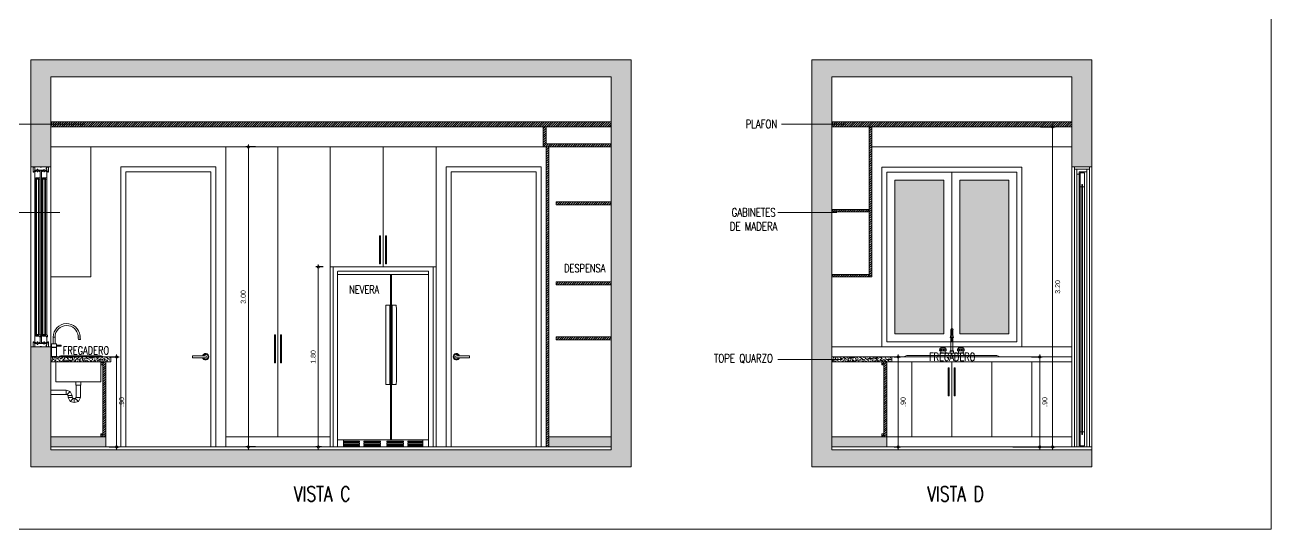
# Model space of a CAD drawing. Header units: metres. Extents: x 113 to 2416, y -346 to 476.
# Drawn here: x 265.68 to 278.13, y -149.89 to -144.85 of the extents above; entities that cross this region are included whole.
import ezdxf

# ---------------------------------------------------------------- set-up
doc = ezdxf.new("R2010")
doc.units = ezdxf.units.M
doc.header["$PDMODE"] = 34
doc.linetypes.add('0', pattern=[0])
doc.linetypes.add('CONTINU', pattern=[0])
doc.layers.get('0').update_dxf_attribs({"color": 250, "linetype": '0', "lineweight": 20})
doc.layers.get('Defpoints').update_dxf_attribs({"color": 6})
for name, color, linetype, lineweight in [('corte', 250, 'Continuous', 20), ('DIMENSIONES', 5, 'Continuous', 5), ('PLF 01', 252, 'Continuous', 9), ('SE-2', 252, 'Continuous', 9), ('SE-2-MADERA', 36, 'Continuous', 9), ('SE-3', 253, 'Continuous', 5), ('SE-4', 254, 'Continuous', 0), ('textos', 7, 'Continuous', 0)]:
    doc.layers.add(name, color=color, linetype=linetype, lineweight=lineweight)
doc.layers.add('RELLENO SECCION', color=8, linetype='Continuous', lineweight=0, transparency=0.4)
doc.styles.add('Arch-Dim', font='romans.shx', dxfattribs={"width": 0.75})
doc.styles.add('ESC25-2mm', font='arial.ttf', dxfattribs={"height": 0.05})
doc.dimstyles.new('DIMS25', dxfattribs={"dimtxt": 0.05, "dimasz": 0.05, "dimexe": 0.025, "dimexo": 0.025, "dimgap": 0.025, "dimtad": 2, "dimzin": 4, "dimdsep": 46, "dimtxsty": 'ESC25-2mm', "dimblk": 'DOTSMALL', "dimcen": 0.025, "dimdle": 0.025, "dimclrd": 256, "dimclre": 256, "dimclrt": 1, "dimadec": 0, "dimazin": 0, "dimtfac": 1, "dimtix": 1, "dimtmove": 2, "dimatfit": 3, "dimfxl": 1, "dimtolj": 1, "dimtzin": 0, "dimlwd": -1, "dimarcsym": 0})

# ---------------------------------------------------------------- blocks, each defined once
blk = doc.blocks.new('A$C2b2ba321')
at = {"layer": 'SE-2'}
for p, q in [((0, 1.756), (0.002, 1.757)), ((0, 1.754), (0, 1.756)), ((0, 1.726), (0, 1.754)), ((0.002, 1.757), (0.002, 1.757)), ((0.002, 1.757), (0.014, 1.757)), ((0.014, 1.757), (0.894, 1.757)), ((0.894, 1.757), (0.907, 1.757)), ((0.907, 1.757), (0.907, 1.756)), ((0.907, 1.756), (0.908, 1.756)), ((0.908, 1.756), (0.908, 1.756)), ((0.908, 1.756), (0.908, 1.754)), ((0.908, 1.754), (0.908, 1.754)), ((0.908, 1.754), (0.908, 1.726)), ((0, 0.07), (0, 1.726)), ((0, 1.726), (0, 1.726)), ((0.91, 1.726), (0, 1.726)), ((0.37, 0.07), (0.37, 1.726)), ((0.378, 0.07), (0.378, 1.726)), ((0.91, 1.726), (0.91, 0.07)), ((0.322, 1.406), (0.321, 1.389)), ((0.321, 1.389), (0.321, 0.671)), ((0.327, 1.417), (0.322, 1.414)), ((0.322, 1.414), (0.322, 1.406)), ((0.358, 1.417), (0.327, 1.417)), ((0.362, 1.414), (0.358, 1.417)), ((0.363, 1.406), (0.362, 1.414)), ((0.363, 1.389), (0.363, 1.406)), ((0.363, 1.371), (0.363, 1.389)), ((0.363, 1.128), (0.363, 1.371)), ((0.385, 1.406), (0.386, 1.414)), ((0.385, 1.389), (0.385, 1.406)), ((0.385, 1.371), (0.385, 1.389)), ((0.385, 1.128), (0.385, 1.371)), ((0.386, 1.414), (0.391, 1.417)), ((0.391, 1.417), (0.422, 1.417)), ((0.422, 1.417), (0.426, 1.414)), ((0.426, 1.414), (0.427, 1.406)), ((0.427, 1.406), (0.427, 1.389)), ((0.427, 1.389), (0.427, 0.853)), ((0.363, 1.094), (0.363, 1.128)), ((0.385, 1.094), (0.385, 1.128)), ((0.363, 1.058), (0.363, 1.094)), ((0.363, 1.022), (0.363, 1.058)), ((0.363, 0.985), (0.363, 1.022)), ((0.385, 1.058), (0.385, 1.094)), ((0.385, 1.022), (0.385, 1.058)), ((0.385, 0.985), (0.385, 1.022)), ((0.363, 0.949), (0.363, 0.985)), ((0.363, 0.916), (0.363, 0.949)), ((0.363, 0.671), (0.363, 0.916)), ((0.385, 0.949), (0.385, 0.985)), ((0.385, 0.916), (0.385, 0.949)), ((0.385, 0.671), (0.385, 0.916)), ((0.427, 0.853), (0.427, 0.824)), ((0.427, 0.824), (0.427, 0.797)), ((0.427, 0.797), (0.427, 0.77)), ((0.427, 0.77), (0.427, 0.744)), ((0.321, 0.671), (0.321, 0.653)), ((0.321, 0.653), (0.322, 0.636)), ((0.322, 0.636), (0.322, 0.628)), ((0.322, 0.628), (0.327, 0.625)), ((0.327, 0.625), (0.358, 0.625)), ((0.358, 0.625), (0.362, 0.628)), ((0.362, 0.628), (0.363, 0.636)), ((0.363, 0.653), (0.363, 0.671)), ((0.363, 0.636), (0.363, 0.653)), ((0.385, 0.653), (0.385, 0.671)), ((0.385, 0.636), (0.385, 0.653)), ((0.386, 0.628), (0.385, 0.636)), ((0.391, 0.625), (0.386, 0.628)), ((0.422, 0.625), (0.391, 0.625)), ((0.426, 0.628), (0.422, 0.625)), ((0.427, 0.636), (0.426, 0.628)), ((0.427, 0.744), (0.427, 0.695)), ((0.427, 0.695), (0.427, 0.671)), ((0.427, 0.671), (0.427, 0.653)), ((0.427, 0.653), (0.427, 0.636)), ((0.91, 0.07), (0, 0.07)), ((0, 0.059), (0, 0.07)), ((0, 0.037), (0, 0.059)), ((0, 0.026), (0, 0.037)), ((0, 0.014), (0, 0.026)), ((0, 0.002), (0, 0.014)), ((0, 0.001), (0, 0.002)), ((0, 0), (0, 0.001)), ((0.014, 0), (0, 0)), ((0.028, 0), (0.014, 0)), ((0.03, 0), (0.028, 0)), ((0.031, 0), (0.03, 0)), ((0.032, 0), (0.031, 0)), ((0.038, 0), (0.032, 0)), ((0.032, 0), (0.032, 0)), ((0.208, 0), (0.038, 0)), ((0.058, 0.07), (0.058, 0)), ((0.208, 0.059), (0.058, 0.059)), ((0.058, 0.059), (0.058, 0.048)), ((0.058, 0.048), (0.208, 0.048)), ((0.208, 0.037), (0.058, 0.037)), ((0.058, 0.037), (0.058, 0.026)), ((0.058, 0.026), (0.208, 0.026)), ((0.208, 0.014), (0.058, 0.014)), ((0.058, 0.014), (0.058, 0.003)), ((0.058, 0.003), (0.208, 0.003)), ((0.208, 0.048), (0.208, 0.059)), ((0.208, 0.026), (0.208, 0.037)), ((0.208, 0.003), (0.208, 0.014)), ((0.25, 0), (0.208, 0)), ((0.25, 0.059), (0.25, 0.048)), ((0.415, 0.059), (0.25, 0.059)), ((0.25, 0.048), (0.415, 0.048)), ((0.415, 0.037), (0.25, 0.037)), ((0.25, 0.037), (0.25, 0.026)), ((0.25, 0.026), (0.415, 0.026)), ((0.415, 0.014), (0.25, 0.014)), ((0.25, 0.014), (0.25, 0.003)), ((0.25, 0.003), (0.415, 0.003)), ((0.415, 0), (0.25, 0)), ((0.415, 0.048), (0.415, 0.059)), ((0.415, 0.026), (0.415, 0.037)), ((0.415, 0.003), (0.415, 0.014)), ((0.478, 0), (0.415, 0)), ((0.647, 0.059), (0.478, 0.059)), ((0.478, 0.059), (0.478, 0.048)), ((0.478, 0.048), (0.647, 0.048)), ((0.647, 0.037), (0.478, 0.037)), ((0.478, 0.037), (0.478, 0.026)), ((0.478, 0.026), (0.647, 0.026)), ((0.647, 0.014), (0.478, 0.014)), ((0.478, 0.014), (0.478, 0.003)), ((0.478, 0.003), (0.647, 0.003)), ((0.647, 0), (0.478, 0)), ((0.647, 0.048), (0.647, 0.059)), ((0.647, 0.026), (0.647, 0.037)), ((0.647, 0.003), (0.647, 0.014)), ((0.689, 0), (0.647, 0)), ((0.689, 0.059), (0.689, 0.048)), ((0.849, 0.059), (0.689, 0.059)), ((0.689, 0.048), (0.849, 0.048)), ((0.689, 0.037), (0.689, 0.026)), ((0.849, 0.037), (0.689, 0.037)), ((0.689, 0.026), (0.849, 0.026)), ((0.689, 0.014), (0.689, 0.003)), ((0.849, 0.014), (0.689, 0.014)), ((0.689, 0.003), (0.849, 0.003)), ((0.867, 0), (0.689, 0)), ((0.849, 0), (0.849, 0.07)), ((0.875, 0), (0.867, 0)), ((0.877, 0), (0.875, 0)), ((0.879, 0), (0.877, 0)), ((0.881, 0), (0.879, 0)), ((0.894, 0), (0.881, 0)), ((0.905, 0), (0.894, 0)), ((0.908, 0.001), (0.905, 0)), ((0.905, 0), (0.905, 0)), ((0.908, 0.07), (0.908, 0.059)), ((0.908, 0.059), (0.908, 0.037)), ((0.908, 0.037), (0.908, 0.026)), ((0.908, 0.026), (0.908, 0.014)), ((0.908, 0.014), (0.908, 0.003)), ((0.908, 0.003), (0.908, 0.001))]:
    blk.add_line(p, q, dxfattribs=at)
blk = doc.blocks.new('SE2')
at = {"layer": 'SE-2', "linetype": 'Continuous'}
for p, q in [((390.8, 125.3), (390.2, 118.8)), ((398.4, 118.1), (390.2, 118.8)), ((399, 124.5), (390.8, 125.3)), ((391.8, 133.3), (391.1, 125.2)), ((399.4, 132.7), (391.8, 133.3)), ((398.4, 118.1), (399, 124.5)), ((398.7, 124.6), (399.4, 132.7)), ((486.2, 101.3), (506.2, 101.3)), ((486.2, 101.3), (486.2, 96.4)), ((492.4, 128.6), (500, 128.6)), ((492.4, 128.6), (492.4, 101.3)), ((500, 101.3), (500, 128.6)), ((506.2, 93.4), (506.2, 101.3)), ((467.4, 91.4), (467.4, 96.4)), ((486.2, 96.4), (467.4, 96.4)), ((467.4, 91.4), (486.2, 91.4)), ((485.5, 50.7), (484, 50.7)), ((484, 50.7), (484, 48.4)), ((485.5, 50.7), (486.9, 50.7)), ((485.5, 50.7), (485.5, 48.4)), ((486.1, 85.8), (506.4, 85.8)), ((486.1, 85.8), (486.1, 50.7)), ((486.2, 91.4), (486.2, 87.7)), ((486.2, 87.7), (506.2, 87.7)), ((486.9, 50.7), (505.5, 50.7)), ((486.9, 50.7), (486.9, 48.4)), ((505.5, 50.7), (506.9, 50.7)), ((505.5, 50.7), (505.5, 48.4)), ((506.2, 87.7), (506.2, 91.5)), ((506.4, 50.7), (506.4, 85.8)), ((506.9, 50.7), (508.5, 50.7)), ((506.9, 50.7), (506.9, 48.4)), ((508.5, 48.4), (508.5, 50.7)), ((485.5, 48.4), (484, 48.4)), ((485.5, 48.4), (486.9, 48.4)), ((486.9, 48.4), (505.5, 48.4)), ((486.9, 48), (505.6, 48)), ((505.5, 48.4), (506.9, 48.4)), ((506.9, 48.4), (508.5, 48.4))]:
    blk.add_line(p, q, dxfattribs=at)
for centre, radius, start, end in [((445.8, 128.6), 54.2, 0, 175), ((445.8, 128.6), 46.6, 90, 175), ((445.8, 128.6), 46.6, 0, 90), ((476.5, 93.9), 10, 345.3097, 14.6903), ((496.2, 85), 8.33, 160.41, 173.9142), ((496.3, 85), 8.33, 6.0858, 19.59), ((516.2, 92.4), 10, 174.5248, 185.4752), ((486.9, 48.6), 0.523, 192.903, 270), ((505.6, 48.6), 0.523, 270, 347.097)]:
    blk.add_arc(centre, radius, start, end, dxfattribs=at)
blk = doc.blocks.new('Fenton Door Base02')
blk.add_lwpolyline([(24, 0), (10, 0), (10, 6), (7, 6), (7, 0), (1, 0), (0, 1), (0, 82), (1, 84), (9, 86), (10, 86), (11, 86), (11, 68), (34, 68), (50, 66), (50, 58), (54, 57), (54, 1), (52, 0), (47, 0), (47, 6), (44, 6), (44, 0), (30, 0), (30, 10), (24, 10)], close=True)
blk = doc.blocks.new('Fenton Door Jamb03')
blk.add_lwpolyline([(84, 1), (86, 9), (86, 10), (86, 11), (68, 11), (68, 52), (67, 54), (1, 54), (0, 52), (0, 47), (6, 47), (6, 44), (0, 44), (0, 30), (10, 30), (10, 24), (0, 24), (0, 10), (6, 10), (6, 7), (0, 7), (0, 1), (1, 0), (82, 0)], close=True)
blk = doc.blocks.new('Fenton Bead')
at = {"color": 7}
blk.add_lwpolyline([(2, 12, -0.341999), (0, 11), (0, 11), (0, 1), (1, 0), (18, 0), (18, 0), (15, 13, 0.339454), (13, 14), (4, 14, 0.341999)], format="xyb", close=True, dxfattribs=at)
blk = doc.blocks.new('Fenton Door Drip')
at = {"ltscale": 20}
blk.add_lwpolyline([(19, -9), (19, -22, -0.414138), (17, -24), (15, -24, -0.414214), (14, -22), (14, -17), (0, -15), (0, 0), (15, -4, -0.339454)], format="xyb", close=True, dxfattribs=at)
blk = doc.blocks.new('Fenton Casing Head')
blk.add_lwpolyline([(54, 34), (54, 30), (66, 30), (66, 34), (118, 34), (120, 33), (120, 26), (114, 26), (114, 14), (120, 14), (120, 2), (118, 0), (102, 0), (102, 4), (83, 4), (83, 0), (30, 0), (30, 10), (24, 10), (24, 0), (2, 0), (0, 2), (0, 33), (2, 34), (54, 34)])
blk = doc.blocks.new('Fenton Casing Head Strip')
blk.add_lwpolyline([(16, 16), (0, 19), (0, 12), (-4, 12), (-4, 0), (0, 0), (0, -15), (4, -15), (11, -30, 0.802585), (17, -28), (17, 15)], format="xyb", close=True)
blk = doc.blocks.new('_DotSmall')
at = {"color": 0, "linetype": 'ByBlock', "lineweight": 13, "const_width": 0.5}
blk.add_lwpolyline([(-0.0625, 0, 1), (0.0625, 0, 1)], format="xyb", close=True, dxfattribs=at)
blk = doc.blocks.new('*D539')
at = {"layer": 'Defpoints', "color": 0, "transparency": 16777216}
for p in [(268.006, -146.068, 0), (267.911, -149.068), (268.006, -149.068)]:
    blk.add_point(p, dxfattribs=at)
at = {"layer": 'DIMENSIONES', "transparency": 16777216}
blk.add_line((267.911, -146.043), (267.911, -149.093), dxfattribs=at)
at = {"layer": 'DIMENSIONES', "lineweight": -2, "transparency": 16777216}
for p, q in [((267.981, -146.068), (267.886, -146.068)), ((267.981, -149.068), (267.886, -149.068))]:
    blk.add_line(p, q, dxfattribs=at)
at = {"layer": 'DIMENSIONES', "transparency": 16777216, "xscale": 0.05, "yscale": 0.05, "zscale": 0.05}
for p, rotation in [((267.911, -146.068), 90), ((267.911, -149.068), 270)]:
    blk.add_blockref('_DotSmall', p, dxfattribs=dict(at, rotation=rotation))
at = {"layer": 'DIMENSIONES', "color": 5, "lineweight": 13, "transparency": 16777216, "insert": (267.86, -147.568), "char_height": 0.05, "attachment_point": 5, "rotation": 90, "style": 'ESC25-2mm'}
blk.add_mtext('\\A1;3.00', dxfattribs=at)
blk = doc.blocks.new('*D536')
at = {"layer": 'Defpoints', "color": 0, "transparency": 16777216}
for p in [(268.684, -147.268), (268.61, -149.068), (268.666, -149.068)]:
    blk.add_point(p, dxfattribs=at)
at = {"layer": 'DIMENSIONES', "lineweight": -2, "transparency": 16777216}
for p, q in [((268.659, -147.268), (268.585, -147.268)), ((268.641, -149.068), (268.585, -149.068))]:
    blk.add_line(p, q, dxfattribs=at)
at = {"layer": 'DIMENSIONES', "transparency": 16777216}
blk.add_line((268.61, -147.243), (268.61, -149.093), dxfattribs=at)
at = {"layer": 'DIMENSIONES', "transparency": 16777216, "xscale": 0.05, "yscale": 0.05, "zscale": 0.05}
for p, rotation in [((268.61, -147.268), 90), ((268.61, -149.068), 270)]:
    blk.add_blockref('_DotSmall', p, dxfattribs=dict(at, rotation=rotation))
at = {"layer": 'DIMENSIONES', "color": 5, "lineweight": 13, "transparency": 16777216, "insert": (268.56, -148.168), "char_height": 0.05, "attachment_point": 5, "rotation": 90, "style": 'ESC25-2mm'}
blk.add_mtext('\\A1;1.80', dxfattribs=at)
blk = doc.blocks.new('*D540')
at = {"layer": 'Defpoints', "color": 0, "transparency": 16777216}
for p in [(275.712, -148.168, 0), (275.524, -149.068, 0), (275.819, -149.068, 0)]:
    blk.add_point(p, dxfattribs=at)
at = {"layer": 'DIMENSIONES', "lineweight": -2, "transparency": 16777216}
for p, q in [((275.737, -148.168, 0), (275.844, -148.168, 0)), ((275.549, -149.068, 0), (275.844, -149.068, 0))]:
    blk.add_line(p, q, dxfattribs=at)
at = {"layer": 'DIMENSIONES', "transparency": 16777216}
blk.add_line((275.819, -148.143, 0), (275.819, -149.093, 0), dxfattribs=at)
at = {"layer": 'DIMENSIONES', "transparency": 16777216, "xscale": 0.05, "yscale": 0.05, "zscale": 0.05}
for p, rotation in [((275.819, -148.168, 0), 90), ((275.819, -149.068, 0), 270)]:
    blk.add_blockref('_DotSmall', p, dxfattribs=dict(at, rotation=rotation))
at = {"layer": 'DIMENSIONES', "color": 5, "lineweight": 13, "transparency": 16777216, "insert": (275.869, -148.618, 0), "char_height": 0.05, "attachment_point": 5, "rotation": 90, "style": 'ESC25-2mm'}
blk.add_mtext('\\A1;.90', dxfattribs=at)
blk = doc.blocks.new('*D541')
at = {"layer": 'Defpoints', "color": 0, "transparency": 16777216}
for p in [(275.801, -145.868, 0), (275.698, -149.068, 0), (275.947, -149.068, 0)]:
    blk.add_point(p, dxfattribs=at)
at = {"layer": 'DIMENSIONES', "lineweight": -2, "transparency": 16777216}
for p, q in [((275.826, -145.868, 0), (275.972, -145.868, 0)), ((275.723, -149.068, 0), (275.972, -149.068, 0))]:
    blk.add_line(p, q, dxfattribs=at)
at = {"layer": 'DIMENSIONES', "transparency": 16777216}
blk.add_line((275.947, -145.843, 0), (275.947, -149.093, 0), dxfattribs=at)
at = {"layer": 'DIMENSIONES', "transparency": 16777216, "xscale": 0.05, "yscale": 0.05, "zscale": 0.05}
for p, rotation in [((275.947, -145.868, 0), 90), ((275.947, -149.068, 0), 270)]:
    blk.add_blockref('_DotSmall', p, dxfattribs=dict(at, rotation=rotation))
at = {"layer": 'DIMENSIONES', "color": 5, "lineweight": 13, "transparency": 16777216, "insert": (275.998, -147.468, 0), "char_height": 0.05, "attachment_point": 5, "rotation": 90, "style": 'ESC25-2mm'}
blk.add_mtext('\\A1;3.20', dxfattribs=at)
blk = doc.blocks.new('*D548')
at = {"layer": 'Defpoints', "color": 0, "transparency": 16777216}
for p in [(266.494, -148.168), (266.494, -149.068), (266.594, -149.068)]:
    blk.add_point(p, dxfattribs=at)
at = {"layer": 'DIMENSIONES', "lineweight": -2, "transparency": 16777216}
for p, q in [((266.519, -148.168), (266.619, -148.168)), ((266.519, -149.068), (266.619, -149.068))]:
    blk.add_line(p, q, dxfattribs=at)
at = {"layer": 'DIMENSIONES', "transparency": 16777216}
blk.add_line((266.594, -148.143), (266.594, -149.093), dxfattribs=at)
at = {"layer": 'DIMENSIONES', "transparency": 16777216, "xscale": 0.05, "yscale": 0.05, "zscale": 0.05}
for p, rotation in [((266.594, -148.168), 90), ((266.594, -149.068), 270)]:
    blk.add_blockref('_DotSmall', p, dxfattribs=dict(at, rotation=rotation))
at = {"layer": 'DIMENSIONES', "color": 5, "lineweight": 13, "transparency": 16777216, "insert": (266.645, -148.618), "char_height": 0.05, "attachment_point": 5, "rotation": 90, "style": 'ESC25-2mm'}
blk.add_mtext('\\A1;.90', dxfattribs=at)
blk = doc.blocks.new('*D549')
at = {"layer": 'Defpoints', "color": 0, "transparency": 16777216}
for p in [(274.34, -148.168, 0), (274.34, -149.068, 0), (274.404, -149.068, 0)]:
    blk.add_point(p, dxfattribs=at)
at = {"layer": 'DIMENSIONES', "lineweight": -2, "transparency": 16777216}
for p, q in [((274.365, -148.168, 0), (274.429, -148.168, 0)), ((274.365, -149.068, 0), (274.429, -149.068, 0))]:
    blk.add_line(p, q, dxfattribs=at)
at = {"layer": 'DIMENSIONES', "transparency": 16777216}
blk.add_line((274.404, -148.143, 0), (274.404, -149.093, 0), dxfattribs=at)
at = {"layer": 'DIMENSIONES', "transparency": 16777216, "xscale": 0.05, "yscale": 0.05, "zscale": 0.05}
for p, rotation in [((274.404, -148.168, 0), 90), ((274.404, -149.068, 0), 270)]:
    blk.add_blockref('_DotSmall', p, dxfattribs=dict(at, rotation=rotation))
at = {"layer": 'DIMENSIONES', "color": 5, "lineweight": 13, "transparency": 16777216, "insert": (274.454, -148.618, 0), "char_height": 0.05, "attachment_point": 5, "rotation": 90, "style": 'ESC25-2mm'}
blk.add_mtext('\\A1;.90', dxfattribs=at)

msp = doc.modelspace()

# ---------------------------------------------------------------- hatches: boundary and pattern name
at = {"layer": 'PLF 01'}
h = msp.add_hatch(dxfattribs=at)
h.set_pattern_fill('LINE', color=256, scale=0.005, angle=45)
h.set_pattern_definition([(45, (-310.451376, -216.725643), (-0.01122532015, 0.01122532015), [])])
h.paths.add_polyline_path([(271.537, -145.818), (271.537, -145.868), (265.937, -145.868), (265.937, -145.818)])
h = msp.add_hatch(dxfattribs=at)
h.set_pattern_fill('LINE', color=256, scale=0.005, angle=45)
h.set_pattern_definition([(45, (-302.648404, -216.725643), (-0.01122532015, 0.01122532015), [])])
h.paths.add_polyline_path([(276.14, -145.818), (276.14, -145.868), (273.74, -145.868), (273.74, -145.818)])
h = msp.add_hatch(dxfattribs=at)
h.set_pattern_fill('ANSI31,_O', color=256, scale=0.005)
h.set_pattern_definition([(45, (-135.495536, -132.346964), (-0.01122532015, 0.01122532015), [])])
h.paths.add_polyline_path([(270.987, -146.618), (271.537, -146.618), (271.537, -146.648), (270.987, -146.648)])
h.paths.add_polyline_path([(270.987, -147.418), (271.537, -147.418), (271.537, -147.448), (270.987, -147.448)])
h.paths.add_polyline_path([(270.987, -147.968), (271.537, -147.968), (271.537, -147.998), (270.987, -147.998)])
at = {"layer": 'RELLENO SECCION', "linetype": 'CONTINU', "transparency": 33554483}
h = msp.add_hatch(color=256, dxfattribs=at)
h.dxf.hatch_style = 1
h.paths.add_polyline_path([(265.937, -148.068), (265.737, -148.068), (265.737, -149.269), (271.737, -149.269), (271.737, -145.198), (265.737, -145.198), (265.737, -146.268), (265.937, -146.268), (265.937, -145.368), (271.537, -145.368), (271.537, -149.098), (269.113, -149.098), (265.937, -149.098)])
h = msp.add_hatch(color=256, dxfattribs=at)
h.dxf.hatch_style = 1
h.paths.add_polyline_path([(273.74, -146.268), (273.54, -146.268), (273.54, -149.269), (276.34, -149.269), (276.34, -145.198), (273.54, -145.198), (273.54, -146.268), (273.74, -146.268), (273.74, -145.368), (276.14, -145.368), (276.14, -146.268), (276.34, -146.268), (276.34, -149.098), (273.716, -149.098), (273.74, -149.098)])
h = msp.add_hatch(color=256, dxfattribs=at)
h.dxf.hatch_style = 1
h.paths.add_polyline_path([(266.487, -148.968), (265.937, -148.968), (265.937, -149.068), (266.487, -149.068)])
h = msp.add_hatch(color=256, dxfattribs=at)
h.dxf.hatch_style = 1
h.paths.add_polyline_path([(270.912, -148.968), (271.537, -148.968), (271.537, -149.068), (270.912, -149.068)])
h = msp.add_hatch(color=256, dxfattribs=at)
h.dxf.hatch_style = 1
h.paths.add_polyline_path([(274.29, -148.968), (273.74, -148.968), (273.74, -149.068), (274.29, -149.068)])
at = {"layer": 'SE-2'}
h = msp.add_hatch(dxfattribs=at)
h.set_pattern_fill('ANSI31,_O', color=256, scale=0.005)
h.set_pattern_definition([(45, (-53.865119, -133.514229), (-0.01122532015, 0.01122532015), [])])
h.paths.add_polyline_path([(270.857, -145.868), (270.887, -145.868), (270.887, -146.038), (271.537, -146.038), (271.537, -146.068), (270.887, -146.068), (270.857, -146.068)])
h = msp.add_hatch(dxfattribs=at)
h.set_pattern_fill('ANSI31,_O', color=256, scale=0.005)
h.set_pattern_definition([(45, (274.012199, -146.618096), (-0.01122532, 0.01122532), [])])
h.paths.add_polyline_path([(273.74, -146.693), (274.115, -146.693), (274.115, -146.718), (273.74, -146.718)])
h.paths.add_polyline_path([(273.74, -147.343), (274.115, -147.343), (274.115, -147.368), (273.74, -147.368)])
h.paths.add_polyline_path([(274.14, -145.868), (274.115, -145.868), (274.115, -147.368), (274.14, -147.368)])
h = msp.add_hatch(dxfattribs=at)
h.set_pattern_fill('ANSI31,_O', color=256, scale=0.005)
h.set_pattern_definition([(45, (266.284962, -146.818096), (-0.01122532, 0.01122532), [])])
h.paths.add_polyline_path([(270.887, -146.068), (270.912, -146.068), (270.912, -149.068), (270.887, -149.068)])
at = {"layer": 'SE-2', "transparency": 33554600}
h = msp.add_hatch(dxfattribs=at)
h.set_pattern_fill('AR-SAND', color=256, scale=0.0005)
h.set_pattern_definition([(37.5, (1565.399759, 4.829174), (-0.00080001565, 0.02447066187), [0, -0.019304, 0, -0.02159, 0, -0.0206375]), (7.5, (1565.39976, 4.829174), (0.02247616416, 0.035841255), [0, -0.010414, 0, -0.017399, 0, -0.0066675]), (327.5, (1565.384138, 4.829174), (0.0395496185, 7.185923e-05), [0, -0.00635, 0, -0.02286, 0, -0.029845]), (317.5, (1565.384138, 4.829174), (0.0381778226, 0.0111464662), [0, -0.003175, 0, -0.014986, 0, -0.017145])])
h.paths.add_polyline_path([(266.537, -148.168), (265.937, -148.168), (265.937, -148.218), (266.537, -148.218)])
h = msp.add_hatch(dxfattribs=at)
h.set_pattern_fill('AR-SAND', color=256, scale=0.0005)
h.set_pattern_definition([(37.5, (1570.002731, 4.829174), (-0.00080001565, 0.02447066187), [0, -0.019304, 0, -0.02159, 0, -0.0206375]), (7.5, (1570.00273, 4.829174), (0.02247616416, 0.035841255), [0, -0.010414, 0, -0.017399, 0, -0.0066675]), (327.5, (1569.98711, 4.829174), (0.0395496185, 7.185923e-05), [0, -0.00635, 0, -0.02286, 0, -0.029845]), (317.5, (1569.98711, 4.829174), (0.0381778226, 0.0111464662), [0, -0.003175, 0, -0.014986, 0, -0.017145])])
h.paths.add_polyline_path([(274.34, -148.168), (273.74, -148.168), (273.74, -148.218), (274.34, -148.218)])
at = {"layer": 'SE-2'}
h = msp.add_hatch(dxfattribs=at)
h.set_pattern_fill('ANSI31,_O', color=256, scale=0.005)
h.set_pattern_definition([(45, (-143.398306, -140.285965), (-0.01122532015, 0.01122532015), [])])
h.paths.add_polyline_path([(266.437, -148.248), (266.457, -148.248), (266.457, -148.218), (266.437, -148.218)])
h.paths.add_polyline_path([(266.457, -148.218), (266.487, -148.218), (266.487, -148.968), (266.457, -148.968)])
h.paths.add_polyline_path([(266.437, -148.938), (266.457, -148.938), (266.457, -148.968), (266.437, -148.968)])
h = msp.add_hatch(dxfattribs=at)
h.set_pattern_fill('ANSI31,_O', color=256, scale=0.005)
h.set_pattern_definition([(45, (-138.795334, -140.285965), (-0.01122532015, 0.01122532015), [])])
h.paths.add_polyline_path([(274.24, -148.248), (274.26, -148.248), (274.26, -148.218), (274.24, -148.218)])
h.paths.add_polyline_path([(274.26, -148.218), (274.29, -148.218), (274.29, -148.968), (274.26, -148.968)])
h.paths.add_polyline_path([(274.24, -148.938), (274.26, -148.938), (274.26, -148.968), (274.24, -148.968)])
at = {"layer": 'SE-3', "transparency": 33554572}
h = msp.add_hatch(color=256, dxfattribs=at)
h.dxf.hatch_style = 1
h.set_gradient(color1=(202, 249, 252), color2=(229, 255, 255), tint=1, name='CYLINDER')
h.paths.add_polyline_path([(275.51, -146.399), (275.02, -146.399), (275.02, -147.938), (275.51, -147.938)])
h.paths.add_polyline_path([(274.37, -146.399), (274.86, -146.399), (274.86, -147.938), (274.37, -147.938)])

# ---------------------------------------------------------------- linework, layer by layer
at = {"layer": 'corte'}
for p, q in [((265.737, -146.268), (265.737, -145.198)), ((265.737, -145.198), (271.737, -145.198)), ((271.737, -145.198), (271.737, -149.268)), ((273.54, -145.198, 0), (273.54, -149.268, 0)), ((273.54, -145.198, 0), (276.34, -145.198, 0)), ((276.34, -145.198, 0), (276.34, -146.268, 0)), ((271.537, -145.368), (265.937, -145.368)), ((265.937, -145.368), (265.937, -146.268)), ((271.537, -149.098), (271.537, -145.368)), ((276.14, -145.368, 0), (273.74, -145.368, 0)), ((273.74, -145.368, 0), (273.74, -149.098, 0)), ((276.14, -146.268, 0), (276.14, -145.368, 0)), ((271.537, -145.818), (271.537, -145.868)), ((276.14, -145.818, 0), (276.14, -145.868, 0)), ((265.937, -146.268), (265.737, -146.268)), ((276.14, -146.268, 0), (276.34, -146.268, 0)), ((265.737, -148.068), (265.737, -149.268)), ((265.737, -148.068), (265.937, -148.068)), ((265.937, -148.068), (265.937, -149.098)), ((265.937, -149.068), (271.537, -149.068)), ((265.937, -149.098), (271.537, -149.098)), ((273.74, -149.068, 0), (276.34, -149.068, 0)), ((273.74, -149.098, 0), (276.34, -149.098, 0)), ((276.34, -149.068, 0), (276.34, -149.268, 0)), ((265.737, -149.268), (271.737, -149.268)), ((273.54, -149.268, 0), (276.34, -149.268, 0))]:
    msp.add_line(p, q, dxfattribs=at)
at = {"layer": 'Defpoints', "lineweight": 13}
msp.add_lwpolyline([(259.364, -136.293), (278.13, -136.293), (278.13, -149.889), (259.364, -149.889)], close=True, dxfattribs=at)
at = {"layer": 'PLF 01'}
for p, q in [((271.537, -145.818), (265.937, -145.818)), ((271.537, -145.868), (265.937, -145.868)), ((270.857, -146.068), (270.857, -145.868)), ((270.887, -146.038), (270.887, -145.868)), ((276.14, -145.818, 0), (273.74, -145.818, 0)), ((276.14, -145.868, 0), (273.74, -145.868, 0)), ((271.537, -146.038), (270.887, -146.038)), ((271.537, -146.068), (270.857, -146.068))]:
    msp.add_line(p, q, dxfattribs=at)
for points in [[(271.537, -146.648), (270.987, -146.648), (270.987, -146.618), (271.537, -146.618)], [(271.537, -147.448), (270.987, -147.448), (270.987, -147.418), (271.537, -147.418)], [(271.537, -147.998), (270.987, -147.998), (270.987, -147.968), (271.537, -147.968)]]:
    msp.add_lwpolyline(points, close=True, dxfattribs=at)
at = {"layer": 'SE-2'}
for p, q in [((274.115, -145.868, 0), (274.115, -147.343, 0)), ((274.14, -145.868, 0), (274.14, -147.368, 0)), ((266.337, -146.068), (266.337, -147.368, 0)), ((270.912, -146.068, 0), (270.912, -149.068, 0)), ((265.737, -146.268), (265.737, -148.068)), ((265.937, -148.068), (265.937, -146.268)), ((265.777, -147.946, 0.047), (265.777, -146.39)), ((265.815, -146.376), (265.791, -146.381)), ((265.791, -146.376), (265.815, -146.381)), ((265.813, -146.381), (265.793, -146.387)), ((265.793, -146.381), (265.813, -146.387)), ((265.832, -146.389), (265.832, -147.946, 0.047)), ((265.843, -146.39), (265.843, -147.946, 0.047)), ((265.881, -146.376), (265.857, -146.381)), ((265.857, -146.376), (265.881, -146.381)), ((265.879, -146.381), (265.859, -146.387)), ((265.859, -146.381), (265.879, -146.387)), ((265.898, -146.389), (265.898, -147.946, 0.047)), ((274.14, -146.718), (274.14, -147.318, 0)), ((270.887, -149.068, 0), (270.887, -147.268, 0)), ((265.937, -147.368, 0), (266.337, -147.368, 0)), ((274.14, -147.368, 0), (273.74, -147.368, 0)), ((274.93, -147.896, 0), (274.93, -147.951, 0)), ((274.952, -147.896, 0), (274.952, -147.951, 0)), ((265.815, -147.96, 0.047), (265.791, -147.955, 0.047)), ((265.791, -147.96, 0.047), (265.815, -147.955, 0.047)), ((265.813, -147.955, 0.047), (265.793, -147.949, 0.047)), ((265.793, -147.955, 0.047), (265.813, -147.949, 0.047)), ((265.881, -147.96, 0.047), (265.857, -147.955, 0.047)), ((265.857, -147.96, 0.047), (265.881, -147.955, 0.047)), ((265.879, -147.955, 0.047), (265.859, -147.949, 0.047)), ((265.859, -147.955, 0.047), (265.879, -147.949, 0.047)), ((274.924, -147.974, 0), (274.93, -147.951, 0)), ((274.93, -147.951, 0), (274.952, -147.951, 0)), ((274.93, -147.974, 0), (274.93, -148.108, 0)), ((274.958, -147.974, 0), (274.952, -147.951, 0)), ((274.952, -147.974, 0), (274.952, -148.108, 0)), ((265.937, -148.168), (266.537, -148.168)), ((266.537, -148.168), (265.937, -148.168)), ((266.441, -148.158), (266.037, -148.158)), ((266.537, -148.168), (266.537, -148.218)), ((273.74, -148.168, 0), (274.34, -148.168, 0)), ((274.34, -148.168, 0), (273.74, -148.168, 0)), ((274.34, -148.168, 0), (274.34, -148.218, 0)), ((274.491, -148.154, 0), (274.457, -148.168, 0)), ((275.387, -148.153, 0), (274.495, -148.153, 0)), ((274.829, -148.131, 0), (274.817, -148.153, 0)), ((274.829, -148.131, 0), (275.053, -148.131, 0)), ((274.865, -148.106, 0), (274.865, -148.089, 0)), ((274.882, -148.106, 0), (274.882, -148.089, 0)), ((274.925, -148.108, 0), (274.957, -148.108, 0)), ((274.925, -148.111, 0), (274.957, -148.111, 0)), ((274.952, -148.064, 0), (274.952, -148.064, 0)), ((275.044, -148.106, 0), (275.044, -148.089, 0)), ((275.053, -148.131, 0), (275.064, -148.153, 0)), ((275.061, -148.106, 0), (275.061, -148.089, 0)), ((275.391, -148.154, 0), (275.425, -148.168, 0)), ((266.537, -148.218), (265.937, -148.218)), ((265.987, -148.218), (265.987, -148.418)), ((266.437, -148.218), (266.437, -148.418)), ((274.34, -148.218, 0), (273.74, -148.218, 0)), ((266.437, -148.418), (265.987, -148.418)), ((266.187, -148.451), (266.187, -148.418)), ((266.187, -148.418), (266.237, -148.418)), ((266.237, -148.418), (266.237, -148.451)), ((265.937, -148.501), (266.09, -148.501)), ((265.937, -148.542), (266.101, -148.542)), ((266.131, -148.512), (266.09, -148.501)), ((266.09, -148.501), (266.09, -148.542)), ((266.131, -148.512), (266.101, -148.542)), ((266.101, -148.542), (266.111, -148.552)), ((266.152, -148.552), (266.131, -148.512)), ((266.237, -148.451), (266.187, -148.451)), ((266.192, -148.451), (266.192, -148.572)), ((266.233, -148.572), (266.233, -148.451)), ((266.111, -148.552), (266.152, -148.552)), ((266.111, -148.552), (266.111, -148.572)), ((266.111, -148.572), (266.131, -148.613)), ((266.152, -148.572), (266.111, -148.572)), ((266.161, -148.583), (266.131, -148.613)), ((266.131, -148.613), (266.172, -148.623)), ((266.152, -148.572), (266.152, -148.552)), ((266.161, -148.583), (266.152, -148.572)), ((266.182, -148.583), (266.161, -148.583)), ((266.172, -148.583), (266.172, -148.623)), ((266.172, -148.623), (266.213, -148.613)), ((266.192, -148.572), (266.182, -148.583)), ((266.182, -148.583), (266.213, -148.613)), ((266.192, -148.572), (266.233, -148.572)), ((266.213, -148.613), (266.233, -148.572)), ((265.937, -148.968), (266.457, -148.968)), ((266.487, -148.968), (266.487, -149.068)), ((271.537, -148.968), (270.912, -148.968, 0)), ((273.74, -148.968, 0), (274.26, -148.968, 0)), ((274.29, -148.968, 0), (274.29, -149.068, 0)), ((276.14, -148.968, 0), (274.29, -148.968, 0)), ((270.887, -149.068, 0), (270.912, -149.068, 0)), ((275.49, -149.068, 0), (275.515, -149.068, 0))]:
    msp.add_line(p, q, dxfattribs=at)
for points in [[(265.779, -146.302), (265.779, -146.303), (265.775, -146.303), (265.768, -146.318, -0.802585), (265.762, -146.317), (265.762, -146.274), (265.764, -146.272), (265.777, -146.27)], [(265.779, -148.034), (265.779, -148.033), (265.775, -148.033), (265.768, -148.018, 0.802585), (265.762, -148.019), (265.762, -148.062), (265.764, -148.064), (265.777, -148.066)]]:
    msp.add_lwpolyline(points, format="xyb", dxfattribs=at)
for points, elevation in [([(265.788, -146.394), (265.788, -146.382), (265.789, -146.382), (265.789, -146.394)], -0.047), ([(265.793, -147.955), (265.793, -146.381), (265.789, -146.381), (265.789, -147.955)], -0.047), ([(265.815, -146.376), (265.815, -146.381), (265.791, -146.381), (265.791, -146.376)], -0.047), ([(265.813, -146.381), (265.813, -146.387), (265.793, -146.387), (265.793, -146.381)], -0.047), ([(265.813, -146.387), (265.813, -146.392), (265.793, -146.392), (265.793, -146.387)], -0.047), ([(265.813, -147.955), (265.813, -146.381), (265.817, -146.381), (265.817, -147.955)], -0.047), ([(265.817, -146.394), (265.817, -146.382), (265.818, -146.382), (265.818, -146.394)], -0.047), ([(265.854, -146.394), (265.854, -146.382), (265.855, -146.382), (265.855, -146.394)], -0.047), ([(265.859, -147.955), (265.859, -146.381), (265.855, -146.381), (265.855, -147.955)], -0.047), ([(265.881, -146.376), (265.881, -146.381), (265.857, -146.381), (265.857, -146.376)], -0.047), ([(265.879, -146.381), (265.879, -146.387), (265.859, -146.387), (265.859, -146.381)], -0.047), ([(265.879, -146.387), (265.879, -146.392), (265.859, -146.392), (265.859, -146.387)], -0.047), ([(265.879, -147.955), (265.879, -146.381), (265.883, -146.381), (265.883, -147.955)], -0.047), ([(265.883, -146.394), (265.883, -146.382), (265.884, -146.382), (265.884, -146.394)], -0.047), ([(273.74, -146.693), (274.115, -146.693), (274.115, -146.718), (273.74, -146.718)], 0), ([(273.74, -147.343), (274.115, -147.343), (274.115, -147.368), (273.74, -147.368)], 0), ([(265.788, -147.943), (265.788, -147.955), (265.789, -147.955), (265.789, -147.943)], -0.047), ([(265.815, -147.96), (265.815, -147.955), (265.791, -147.955), (265.791, -147.96)], -0.047), ([(265.813, -147.949), (265.813, -147.944), (265.793, -147.944), (265.793, -147.949)], -0.047), ([(265.813, -147.955), (265.813, -147.949), (265.793, -147.949), (265.793, -147.955)], -0.047), ([(265.817, -147.943), (265.817, -147.955), (265.818, -147.955), (265.818, -147.943)], -0.047), ([(265.854, -147.943), (265.854, -147.955), (265.855, -147.955), (265.855, -147.943)], -0.047), ([(265.881, -147.96), (265.881, -147.955), (265.857, -147.955), (265.857, -147.96)], -0.047), ([(265.879, -147.949), (265.879, -147.944), (265.859, -147.944), (265.859, -147.949)], -0.047), ([(265.879, -147.955), (265.879, -147.949), (265.859, -147.949), (265.859, -147.955)], -0.047), ([(265.867, -148.018), (265.873, -148.018), (265.873, -148.038), (265.867, -148.038)], -0.047), ([(265.883, -147.943), (265.883, -147.955), (265.884, -147.955), (265.884, -147.943)], -0.047), ([(274.829, -148.086), (274.874, -148.086), (274.874, -148.075), (274.829, -148.075)], 0), ([(274.829, -148.131), (274.874, -148.131), (274.874, -148.108), (274.829, -148.108)], 0), ([(274.856, -148.106), (274.839, -148.106), (274.839, -148.089), (274.856, -148.089)], 0), ([(274.882, -148.106), (274.865, -148.106), (274.865, -148.089), (274.882, -148.089)], 0), ([(274.882, -148.106), (274.882, -148.106), (274.882, -148.089), (274.882, -148.089)], 0), ([(275.008, -148.086), (275.053, -148.086), (275.053, -148.075), (275.008, -148.075)], 0), ([(275.008, -148.131), (275.053, -148.131), (275.053, -148.108), (275.008, -148.108)], 0), ([(275.035, -148.106), (275.018, -148.106), (275.018, -148.089), (275.035, -148.089)], 0), ([(275.061, -148.106), (275.044, -148.106), (275.044, -148.089), (275.061, -148.089)], 0), ([(275.061, -148.106), (275.061, -148.106), (275.061, -148.089), (275.061, -148.089)], 0), ([(266.437, -148.248), (266.457, -148.248), (266.457, -148.218), (266.437, -148.218)], 0), ([(266.457, -148.218), (266.487, -148.218), (266.487, -148.968), (266.457, -148.968)], 0), ([(274.24, -148.248), (274.26, -148.248), (274.26, -148.218), (274.24, -148.218)], 0), ([(274.26, -148.218), (274.29, -148.218), (274.29, -148.968), (274.26, -148.968)], 0), ([(266.437, -148.938), (266.457, -148.938), (266.457, -148.968), (266.437, -148.968)], 0), ([(274.24, -148.938), (274.26, -148.938), (274.26, -148.968), (274.24, -148.968)], 0)]:
    msp.add_lwpolyline(points, close=True, dxfattribs=dict(at, elevation=elevation))
at = {"layer": 'SE-2', "elevation": 0}
for points in [[(270.912, -146.739), (270.912, -146.764)], [(271.537, -146.764), (271.537, -146.739)], [(274.818, -148.106), (274.818, -148.108), (274.885, -148.108), (274.885, -148.086), (274.818, -148.086), (274.818, -148.089)], [(274.818, -148.089), (274.831, -148.089), (274.831, -148.106), (274.818, -148.106)], [(274.997, -148.106), (274.997, -148.108), (275.064, -148.108), (275.064, -148.086), (274.997, -148.086), (274.997, -148.089)], [(274.997, -148.089), (275.01, -148.089), (275.01, -148.106), (274.997, -148.106)]]:
    msp.add_lwpolyline(points, dxfattribs=at)
at = {"layer": 'SE-2'}
for centre, radius, start, end in [((274.941, -147.896, 0), 0.0112, 0, 180), ((274.941, -148.023, 0), 0.0527, 71.3434, 108.5219), ((274.94, -147.846, 0), 0.129, 262.6998, 277.5208), ((266.037, -148.175), 0.017, 90, 155.6843), ((266.441, -148.175), 0.017, 24.3157, 90), ((274.495, -148.163, 0), 0.01, 90, 112.7808), ((274.803, -148.097, 0), 0.0166, 329.6558, 30.3442), ((273.906, -147.981, 0), 1.027, 351.6218, 352.8819), ((275.975, -147.981, 0), 1.027, 187.1181, 188.3782), ((274.982, -148.097, 0), 0.0166, 329.6558, 30.3442), ((275.387, -148.163, 0), 0.01, 67.2192, 90)]:
    msp.add_arc(centre, radius, start, end, dxfattribs=at)
at = {"layer": 'SE-2-MADERA'}
for p, q in [((276.14, -146.268, 0), (276.14, -149.068, 0)), ((276.165, -146.268, 0), (276.165, -149.068, 0)), ((276.315, -146.292, 0), (276.165, -146.292, 0)), ((276.188, -146.292, 0), (276.188, -146.342, 0)), ((276.288, -146.292, 0), (276.288, -146.317, 0)), ((276.315, -146.268, 0), (276.315, -149.068, 0)), ((276.34, -146.268, 0), (276.34, -149.068, 0)), ((276.188, -146.342, 0), (276.188, -149.068, 0)), ((276.188, -146.342, 0), (276.213, -146.342, 0)), ((276.213, -146.317, 0), (276.288, -146.317, 0)), ((276.213, -146.317, 0), (276.213, -146.342, 0)), ((276.213, -146.342, 0), (276.213, -149.068, 0)), ((276.222, -149.058, 0), (276.222, -146.327, 0)), ((276.222, -146.327, 0), (276.266, -146.327, 0)), ((276.266, -146.327, 0), (276.266, -149.058, 0)), ((276.288, -146.317, 0), (276.288, -149.068, 0)), ((276.24, -146.467, 0), (276.222, -146.467, 0)), ((276.266, -146.467, 0), (276.247, -146.467, 0)), ((276.266, -146.467, 0), (276.247, -146.467, 0)), ((276.24, -148.918, 0), (276.222, -148.918, 0)), ((276.266, -148.918, 0), (276.247, -148.918, 0)), ((276.222, -149.058, 0), (276.266, -149.058, 0))]:
    msp.add_line(p, q, dxfattribs=at)
at = {"layer": 'SE-2-MADERA', "elevation": 0}
msp.add_lwpolyline([(276.247, -146.445), (276.24, -146.445), (276.24, -148.944), (276.247, -148.944)], close=True, dxfattribs=at)
at = {"layer": 'SE-3'}
for p, q in [((270.857, -146.068), (265.937, -146.068)), ((267.317, -146.068), (267.317, -146.068)), ((267.687, -149.068), (267.687, -146.068, 0)), ((267.687, -146.168, 0), (267.687, -146.168, 0)), ((267.787, -146.068), (267.787, -146.068)), ((268.207, -148.968, 0), (268.207, -146.068)), ((268.727, -147.268), (268.727, -146.068)), ((269.257, -147.268), (269.257, -146.068)), ((269.787, -149.068), (269.787, -146.068, 0)), ((270.887, -146.068, 0), (270.887, -147.268, 0)), ((276.14, -146.068, 0), (274.14, -146.068, 0)), ((274.94, -146.319, 0), (274.94, -148.018, 0)), ((270.887, -146.764, 0), (270.887, -147.218, 0)), ((269.787, -147.268, 0), (268.727, -147.268)), ((268.727, -149.068, 0), (268.727, -147.268)), ((268.757, -149.068, 0), (268.757, -147.268)), ((269.757, -149.068), (269.757, -147.268)), ((274.34, -148.168, 0), (276.14, -148.168, 0)), ((274.34, -148.218, 0), (276.14, -148.218, 0)), ((274.54, -148.218), (274.54, -148.968, 0)), ((274.94, -148.218, 0), (274.94, -148.968, 0)), ((275.34, -148.218, 0), (275.34, -148.968, 0)), ((275.74, -148.218, 0), (275.74, -148.968, 0)), ((267.687, -148.968, 0), (268.727, -148.968, 0))]:
    msp.add_line(p, q, dxfattribs=at)
for points, elevation in [([(275.64, -146.269), (274.24, -146.269), (274.24, -148.068), (275.64, -148.068)], 0), ([(275.59, -146.319), (274.29, -146.319), (274.29, -148.018), (275.59, -148.018)], 0), ([(274.37, -146.399), (274.86, -146.399), (274.86, -147.938), (274.37, -147.938)], 0), ([(275.51, -146.399), (275.02, -146.399), (275.02, -147.938), (275.51, -147.938)], 0), ([(269.222, -147.237), (269.222, -146.957), (269.232, -146.957), (269.232, -147.237)], -0.098), ([(269.292, -147.237), (269.292, -146.957), (269.282, -146.957), (269.282, -147.237)], -0.098), ([(268.172, -148.226), (268.172, -147.946), (268.182, -147.946), (268.182, -148.226)], -0.098), ([(268.242, -148.226), (268.242, -147.946), (268.232, -147.946), (268.232, -148.226)], -0.098), ([(274.905, -148.278), (274.905, -148.558), (274.915, -148.558), (274.915, -148.278)], 0), ([(274.975, -148.278), (274.975, -148.558), (274.965, -148.558), (274.965, -148.278)], 0)]:
    msp.add_lwpolyline(points, close=True, dxfattribs=dict(at, elevation=elevation))
at = {"layer": 'SE-3', "elevation": 0}
for points in [[(267.484, -148.176), (267.353, -148.176), (267.353, -148.156), (267.484, -148.156)], [(269.99, -148.176), (270.121, -148.176), (270.121, -148.156), (269.99, -148.156)]]:
    msp.add_lwpolyline(points, dxfattribs=at)
at = {"layer": 'SE-3'}
for centre, radius, start, end in [((267.484, -148.166, 0), 0.032, 198.21, 161.79), ((267.484, -148.166, 0), 0.024, 204.6243, 155.3757), ((267.484, -148.166, 0), 0.01, 270, 90), ((269.99, -148.166, 0), 0.032, 18.21, 341.79), ((269.99, -148.166, 0), 0.024, 24.6243, 335.3757), ((269.99, -148.166, 0), 0.01, 90, 270)]:
    msp.add_arc(centre, radius, start, end, dxfattribs=at)
at = {"layer": 'SE-4'}
for p, q in [((267.587, -146.268), (266.637, -146.268)), ((266.637, -146.268), (266.637, -149.068)), ((267.587, -146.268), (267.587, -149.068)), ((269.887, -146.268), (269.887, -149.068)), ((269.887, -146.268), (270.837, -146.268)), ((270.837, -146.268), (270.837, -149.068)), ((276.14, -148.068, 0), (273.74, -148.068, 0))]:
    msp.add_line(p, q, dxfattribs=at)
for points in [[(266.687, -149.068), (266.687, -146.318), (267.537, -146.318), (267.537, -149.068)], [(270.787, -149.068), (270.787, -146.318), (269.937, -146.318), (269.937, -149.068)]]:
    msp.add_lwpolyline(points, dxfattribs=at)
at = {"layer": 'textos'}
for p, q in [((266.277, -145.841, 0), (265.441, -145.841, 0)), ((273.877, -145.841, 0), (273.237, -145.841, 0)), ((266.028, -146.724, 0), (265.446, -146.724, 0)), ((273.791, -146.724, 0), (273.201, -146.724, 0)), ((273.201, -148.194, 0), (273.825, -148.194, 0))]:
    msp.add_line(p, q, dxfattribs=at)

# ---------------------------------------------------------------- block references
at = {"layer": 'SE-2'}
for name, p, xscale, yscale, zscale in [('Fenton Casing Head', (265.777, -146.302), 0.001000000023175567, 0.001000000023175567, 0.001000000023175567), ('Fenton Casing Head Strip', (265.897, -146.288), 0.001000000023175567, 0.001000000023175567, 0.001000000023175567), ('SE2', (267.201, -148.288), -0.002480511886764446, 0.002480511886764446, 0.002480511886764446), ('Fenton Door Base02', (265.777, -148.028, 0.047), 0.001000000023175567, 0.001000000023175567, 0.001000000023175567), ('Fenton Door Drip', (265.818, -147.943, 0.047), 0.001000000023175567, 0.001000000023175567, 0.001000000023175567), ('Fenton Door Base02', (265.843, -148.028, 0.047), 0.001000000023175567, 0.001000000023175567, 0.001000000023175567), ('Fenton Door Drip', (265.884, -147.943, 0.047), 0.001000000023175567, 0.001000000023175567, 0.001000000023175567)]:
    msp.add_blockref(name, p, dxfattribs=dict(at, xscale=xscale, yscale=yscale, zscale=zscale))
at = {"layer": 'SE-2', "yscale": 0.001000000023175567, "zscale": 0.001000000023175567}
for name, p, xscale, rotation in [('Fenton Door Jamb03', (265.777, -146.308), 0.001000000023175567, 270), ('Fenton Door Jamb03', (265.843, -146.308), 0.001000000023175567, 270), ('Fenton Bead', (265.818, -146.376), 0.001000000023175567, 270), ('Fenton Bead', (265.884, -146.376), 0.001000000023175567, 270), ('Fenton Casing Head', (265.777, -148.034), -0.001000000023175567, 180), ('Fenton Casing Head Strip', (265.897, -148.048), -0.001000000023175567, 180)]:
    msp.add_blockref(name, p, dxfattribs=dict(at, xscale=xscale, rotation=rotation))
at = {"layer": 'SE-3', "xscale": -1}
msp.add_blockref('A$C2b2ba321', (269.711, -149.068), dxfattribs=at)

# ---------------------------------------------------------------- texts
at = {"layer": 'textos', "char_height": 0.32694, "attachment_point": 3, "style": 'Arch-Dim'}
for s, insert, width in [('\\pxsm1,qc;{\\H0.2554x;PLAFON}', (274.543, -145.798, -0.195), 3.01007), ('\\pxsm1,qc;{\\H0.2554x;GABINETES\\PDE MADERA}', (274.465, -146.681, -0.195), 3.01007), ('\\pxsm1,qc;{\\H0.2554x;TOPE QUARZO}', (273.678, -148.139, 0), 1.63996)]:
    msp.add_mtext(s, dxfattribs=dict(at, insert=insert, width=width))
at = {"layer": 'textos', "lineweight": 13, "char_height": 0.08, "width": 26.65337, "attachment_point": 3, "style": 'Arch-Dim'}
for s, insert in [('\\pxt5.9124,29;DESPENSA', (271.478, -147.241, -0.464)), ('\\pxt5.9124,29;NEVERA', (269.219, -147.454)), ('\\pxt5.9124,29;FREGADERO', (266.519, -148.063, -0.293)), ('\\pxt5.9124,29;FREGADERO', (275.175, -148.128, -0.293))]:
    msp.add_mtext(s, dxfattribs=dict(at, insert=insert))
at = {"layer": 'textos', "lineweight": 13, "char_height": 0.15, "attachment_point": 3, "style": 'Arch-Dim'}
for s, insert in [('\\pxt5,13;VISTA C', (268.931, -149.462)), ('\\pxt5,13;VISTA D', (275.26, -149.462, 0))]:
    msp.add_mtext_dynamic_manual_height_columns(s, width=26.65337, gutter_width=15, heights=[0], dxfattribs=dict(at, insert=insert))

# ---------------------------------------------------------------- dimensions: what is measured, and where the dimension line sits
at = {"layer": 'DIMENSIONES', "lineweight": 13}
for base, p1, p2, picture, middle in [((275.947, -149.068, 0), (275.801, -145.868, 0), (275.698, -149.068, 0), '*D541', (275.998, -147.468, 0)), ((267.911, -149.068), (268.006, -146.068, 0), (268.006, -149.068), '*D539', (267.86, -147.568)), ((268.61, -149.068), (268.684, -147.268), (268.666, -149.068), '*D536', (268.56, -148.168)), ((266.594, -149.068), (266.494, -148.168), (266.494, -149.068), '*D548', (266.645, -148.618)), ((274.404, -149.068, 0), (274.34, -148.168, 0), (274.34, -149.068, 0), '*D549', (274.454, -148.618, 0)), ((275.819, -149.068, 0), (275.712, -148.168, 0), (275.524, -149.068, 0), '*D540', (275.869, -148.618, 0))]:
    dim = msp.add_linear_dim(base=base, p1=p1, p2=p2, angle=90, dimstyle='DIMS25', override={"dimclrt": 5}, dxfattribs=at)
    dim.commit()
    dim.dimension.update_dxf_attribs({"geometry": picture, "text_midpoint": middle})

doc.saveas('drawing.dxf')
